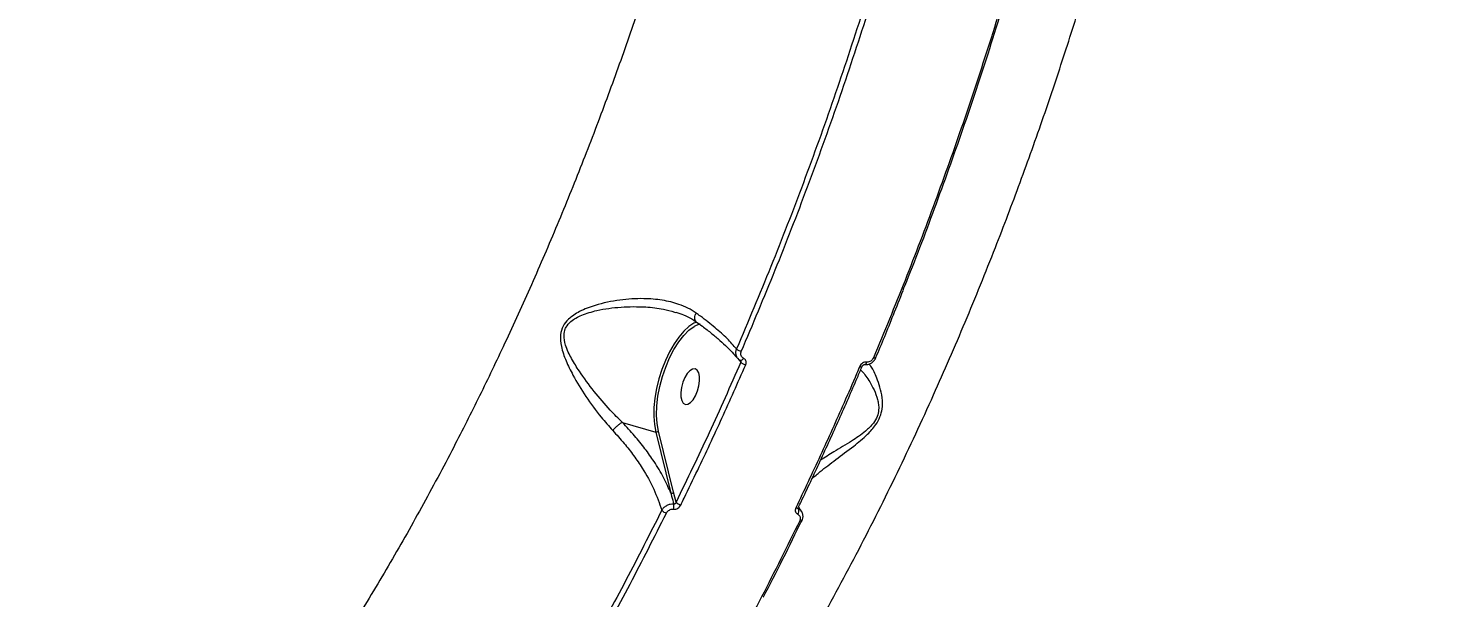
# Model space of a CAD drawing. Header units: millimetres. Extents: x -6328 to 5334, y -5037 to 4112.
# Drawn here: x -2690.8 to -2348.7, y -212.4 to -73.4 of the extents above; entities that cross this region are included whole.
import ezdxf

# ---------------------------------------------------------------- set-up
doc = ezdxf.new("R2010")
doc.units = ezdxf.units.MM
for name, color, linetype in [('DIKOM_ОБЪЕКТ', 7, 'Continuous'), ('DIKOM_РАЗМЕР_ЗОНА', 7, 'Continuous'), ('DIKOM_РАЗМЕР_ОБЪЕКТА', 7, 'Continuous')]:
    doc.layers.add(name, color=color, linetype=linetype)
doc.styles.add('style1', font='arial.ttf', dxfattribs={"width": 0.8})
doc.dimstyles.new('1-50', dxfattribs={"dimtxt": 300, "dimasz": 200, "dimexe": 100, "dimexo": 0, "dimgap": 100, "dimtad": 1, "dimtxsty": 'style1', "dimcen": 200, "dimclrd": 7, "dimclre": 7, "dimclrt": 7, "dimadec": 1, "dimazin": 2, "dimtfac": 1, "dimtmove": 0, "dimatfit": 2, "dimfxl": 0, "dimlwd": 25, "dimlwe": 18, "dimarcsym": 0})

# ---------------------------------------------------------------- blocks, each defined once
blk = doc.blocks.new('*D0')
at = {"layer": 'Defpoints', "color": 0, "transparency": 16777216}
for p in [(-3539.45, 760.32), (3333.52, 448.13), (3333.52, -4437.11)]:
    blk.add_point(p, dxfattribs=at)
at = {"layer": 'DIKOM_РАЗМЕР_ОБЪЕКТА', "color": 7, "lineweight": 18, "transparency": 16777216}
for p, q in [((-3539.45, 760.32), (-3539.45, -4537.11)), ((3333.52, 448.13), (3333.52, -4537.11))]:
    blk.add_line(p, q, dxfattribs=at)
at = {"layer": 'DIKOM_РАЗМЕР_ОБЪЕКТА', "color": 7, "lineweight": 25, "transparency": 16777216}
blk.add_line((-3339.45, -4437.11), (3133.52, -4437.11), dxfattribs=at)
at = {"layer": 'DIKOM_РАЗМЕР_ОБЪЕКТА', "color": 7, "transparency": 16777216}
for points in [[(-3339.45, -4403.77), (-3339.45, -4470.44), (-3539.45, -4437.11)], [(3133.52, -4403.77), (3133.52, -4470.44), (3333.52, -4437.11)]]:
    blk.add_solid(points, dxfattribs=at)
at = {"layer": 'DIKOM_РАЗМЕР_ОБЪЕКТА', "color": 7, "transparency": 16777216, "insert": (-102.96, -4183.94), "char_height": 300, "attachment_point": 5, "style": 'style1'}
blk.add_mtext('6900', dxfattribs=at)
blk = doc.blocks.new('*D1')
at = {"layer": 'Defpoints', "color": 0, "transparency": 16777216}
for p in [(-5040.91, 625.75), (5333.52, 448.13), (5333.52, -4936.78)]:
    blk.add_point(p, dxfattribs=at)
at = {"layer": 'DIKOM_РАЗМЕР_ЗОНА', "color": 7, "lineweight": 18, "transparency": 16777216}
for p, q in [((-5040.91, 625.75), (-5040.91, -5036.78)), ((5333.52, 448.13), (5333.52, -5036.78))]:
    blk.add_line(p, q, dxfattribs=at)
at = {"layer": 'DIKOM_РАЗМЕР_ЗОНА', "color": 7, "lineweight": 25, "transparency": 16777216}
blk.add_line((-4840.91, -4936.78), (5133.52, -4936.78), dxfattribs=at)
at = {"layer": 'DIKOM_РАЗМЕР_ЗОНА', "color": 7, "transparency": 16777216}
for points in [[(-4840.91, -4903.45), (-4840.91, -4970.11), (-5040.91, -4936.78)], [(5133.52, -4903.45), (5133.52, -4970.11), (5333.52, -4936.78)]]:
    blk.add_solid(points, dxfattribs=at)
at = {"layer": 'DIKOM_РАЗМЕР_ЗОНА', "color": 7, "transparency": 16777216, "insert": (-104.69, -4683.61), "char_height": 300, "attachment_point": 5, "style": 'style1'}
blk.add_mtext('10400', dxfattribs=at)
blk = doc.blocks.new('*D2')
at = {"layer": 'Defpoints', "color": 0, "transparency": 16777216}
for p in [(-5303.77, 2121.42), (-1621.11, 2121.42), (560.33, -2395.62)]:
    blk.add_point(p, dxfattribs=at)
at = {"layer": 'DIKOM_РАЗМЕР_ОБЪЕКТА', "color": 7, "lineweight": 18, "transparency": 16777216}
for p, q in [((-1621.11, 2121.42), (-5403.77, 2121.42)), ((560.33, -2395.62), (-5403.77, -2395.62))]:
    blk.add_line(p, q, dxfattribs=at)
at = {"layer": 'DIKOM_РАЗМЕР_ОБЪЕКТА', "color": 7, "lineweight": 25, "transparency": 16777216}
blk.add_line((-5303.77, -2195.62), (-5303.77, 1921.42), dxfattribs=at)
at = {"layer": 'DIKOM_РАЗМЕР_ОБЪЕКТА', "color": 7, "transparency": 16777216}
for points in [[(-5337.11, 1921.42), (-5270.44, 1921.42), (-5303.77, 2121.42)], [(-5337.11, -2195.62), (-5270.44, -2195.62), (-5303.77, -2395.62)]]:
    blk.add_solid(points, dxfattribs=at)
at = {"layer": 'DIKOM_РАЗМЕР_ОБЪЕКТА', "color": 7, "transparency": 16777216, "insert": (-5556.94, -137.1), "char_height": 300, "attachment_point": 5, "rotation": 90, "style": 'style1'}
blk.add_mtext('4500', dxfattribs=at)
blk = doc.blocks.new('*D3')
at = {"layer": 'Defpoints', "color": 0, "transparency": 16777216}
for p in [(-1814.92, 4111.71), (-5877.98, -3895.62), (33.33, -3895.62)]:
    blk.add_point(p, dxfattribs=at)
at = {"layer": 'DIKOM_РАЗМЕР_ЗОНА', "color": 7, "lineweight": 18, "transparency": 16777216}
for p, q in [((-1814.92, 4111.71), (-5977.98, 4111.71)), ((33.33, -3895.62), (-5977.98, -3895.62))]:
    blk.add_line(p, q, dxfattribs=at)
at = {"layer": 'DIKOM_РАЗМЕР_ЗОНА', "color": 7, "lineweight": 25, "transparency": 16777216}
blk.add_line((-5877.98, 3911.71), (-5877.98, -3695.62), dxfattribs=at)
at = {"layer": 'DIKOM_РАЗМЕР_ЗОНА', "color": 7, "transparency": 16777216}
for points in [[(-5911.31, 3911.71), (-5844.65, 3911.71), (-5877.98, 4111.71)], [(-5911.31, -3695.62), (-5844.65, -3695.62), (-5877.98, -3895.62)]]:
    blk.add_solid(points, dxfattribs=at)
at = {"layer": 'DIKOM_РАЗМЕР_ЗОНА', "color": 7, "transparency": 16777216, "insert": (-6131.15, 108.05), "char_height": 300, "attachment_point": 5, "rotation": 90, "style": 'style1'}
blk.add_mtext('8000', dxfattribs=at)

msp = doc.modelspace()

# ---------------------------------------------------------------- linework, layer by layer
at = {"layer": 'DIKOM_ОБЪЕКТ', "color": 7, "linetype": 'Continuous', "lineweight": 15}
for p, q in [((-2533.165, -142.65), (-2532.797, -142.748)), ((-2517.763, -153.872), (-2516.98, -154.909)), ((-2545.84, -169.576), (-2537.729, -171.911)), ((-2537.729, -171.911), (-2534.027, -186.833)), ((-2533.356, -186.615), (-2537.058, -171.694)), ((-2532.775, -189.02), (-2533.356, -186.615)), ((-2502.877, -190.703), (-2502.975, -190.571))]:
    msp.add_line(p, q, dxfattribs=at)
at = {"layer": 'DIKOM_ОБЪЕКТ', "color": 7, "linetype": 'Continuous', "lineweight": 15, "flags": 128}
for points in [[(-2527.806, -145.09), (-2528.396, -145.367), (-2529.637, -146.187), (-2530.88, -147.323), (-2532.099, -148.749), (-2533.266, -150.435), (-2534.357, -152.344), (-2535.347, -154.435), (-2536.216, -156.662), (-2536.945, -158.977), (-2537.517, -161.331), (-2537.92, -163.671), (-2538.146, -165.947), (-2538.19, -168.109), (-2538.05, -170.112), (-2537.729, -171.911)], [(-2537.058, -171.694), (-2537.381, -169.846), (-2537.508, -167.781), (-2537.437, -165.548), (-2537.17, -163.202), (-2536.713, -160.799), (-2536.077, -158.397), (-2535.278, -156.054), (-2534.334, -153.827), (-2533.269, -151.77), (-2532.108, -149.932), (-2530.879, -148.358), (-2529.613, -147.085), (-2528.339, -146.145), (-2528.29, -146.116)], [(-2528.29, -146.116), (-2527.089, -145.56), (-2526.925, -145.51)], [(-2517.078, -154.422), (-2517.007, -154.442), (-2516.902, -154.435), (-2516.786, -154.392), (-2516.665, -154.313), (-2516.544, -154.202), (-2516.427, -154.063), (-2516.319, -153.901)], [(-2484.611, -153.786), (-2484.457, -153.825), (-2484.321, -153.849), (-2484.208, -153.859), (-2484.121, -153.852), (-2484.065, -153.831), (-2484.045, -153.807)], [(-2484.045, -153.807), (-2484.041, -153.794), (-2484.04, -153.791)], [(-2530.501, -165.185), (-2529.896, -165.134), (-2529.244, -164.736), (-2528.597, -164.023), (-2528.007, -163.052), (-2527.523, -161.903), (-2527.184, -160.668), (-2527.017, -159.448), (-2527.035, -158.341), (-2527.238, -157.437), (-2527.608, -156.81), (-2528.116, -156.509), (-2528.721, -156.56), (-2529.373, -156.958), (-2530.02, -157.672), (-2530.609, -158.642), (-2531.093, -159.791), (-2531.433, -161.026), (-2531.6, -162.246), (-2531.581, -163.353), (-2531.379, -164.257), (-2531.009, -164.884), (-2530.501, -165.185)], [(-2487.963, -155.914), (-2487.803, -155.954), (-2487.663, -155.978), (-2487.548, -155.986), (-2487.462, -155.977), (-2487.408, -155.951), (-2487.392, -155.925)], [(-2486.272, -154.841), (-2486.316, -154.983), (-2486.369, -155.113), (-2486.428, -155.226), (-2486.493, -155.319), (-2486.56, -155.39), (-2486.63, -155.438), (-2486.699, -155.461), (-2486.766, -155.458)], [(-2503.564, -190.408), (-2503.404, -190.446), (-2503.262, -190.466), (-2503.144, -190.466), (-2503.053, -190.446), (-2502.994, -190.408), (-2502.975, -190.38)], [(-2502.609, -193.573), (-2502.454, -193.61), (-2502.316, -193.629), (-2502.199, -193.63), (-2502.108, -193.613), (-2502.046, -193.577), (-2502.024, -193.549)], [(-2502.024, -193.549), (-2502.015, -193.525), (-2502.015, -193.464)]]:
    msp.add_lwpolyline(points, dxfattribs=at)
at = {"layer": 'DIKOM_ОБЪЕКТ', "color": 7, "linetype": 'Continuous', "lineweight": 15}
for centre, radius, start, end in [((-2516.052, -149.259), 3.096, 230.39842, 254.97349), ((-2515.055, -152.733), 2.905, 228.50137, 255.36348), ((-2537.56, -171.289), 0.645, 254.80473, 321.11621), ((-2533.858, -186.21), 0.645, 254.80481, 321.1154), ((-2534.518, -189.449), 2.321, 221.83372, 255.0337), ((-2535.443, -190.01), 2.179, 340.84867, 12.20866), ((-2531.051, -187.531), 2.278, 220.81103, 255.46633), ((-2504.071, -191.168), 1.282, 320.15363, 21.27147)]:
    msp.add_arc(centre, radius, start, end, dxfattribs=at)
for points, knots in [([(-3154.951, -94.845), (-3150.949, -94.651), (-3143.099, -94.269), (-3130.532, -92.636), (-3117.51, -90.27), (-3103.818, -87.062), (-3089.256, -82.959), (-3075.644, -78.501), (-3063.193, -73.968), (-3052.679, -69.847), (-3042.328, -65.525), (-3032.162, -61.039), (-3021.847, -56.249), (-3009.156, -50.07), (-2994.001, -42.25), (-2976.493, -32.597), (-2959.458, -22.625), (-2942.976, -12.454), (-2927.686, -2.56), (-2913.129, 7.265), (-2899.58, 16.759), (-2886.303, 26.399), (-2871.884, 37.227), (-2856.639, 49.123), (-2840.647, 62.128), (-2826.075, 74.449), (-2812.434, 86.406), (-2799.938, 97.729), (-2787.885, 109.013), (-2774.996, 121.471), (-2761.624, 134.896), (-2747.894, 149.275), (-2735.654, 162.638), (-2724.439, 175.382), (-2714.38, 187.261), (-2704.883, 198.919), (-2695.912, 210.388), (-2687.277, 221.867), (-2681.871, 229.478), (-2679.165, 233.286)], [0, 0, 0, 0, 0.0321108, 0.0629807, 0.0939441, 0.1252643, 0.1566821, 0.189835, 0.2117861, 0.2337707, 0.2537041, 0.2736375, 0.2936718, 0.313706, 0.3466387, 0.3796847, 0.4118208, 0.4412262, 0.470712, 0.4960472, 0.5214337, 0.5455273, 0.5696649, 0.6018539, 0.6313075, 0.6608414, 0.6862174, 0.7116447, 0.7357766, 0.7599525, 0.7922219, 0.8217486, 0.8513558, 0.8767942, 0.9022838, 0.9264743, 0.9507088, 0.9753312, 1, 1, 1, 1]), ([(-2602.718, -347.994), (-2598.991, -345.088), (-2591.683, -339.389), (-2580.787, -329.571), (-2570.029, -318.939), (-2559.284, -307.271), (-2548.402, -294.392), (-2538.72, -281.93), (-2530.224, -270.222), (-2523.28, -260.135), (-2516.654, -250.026), (-2510.335, -239.932), (-2504.112, -229.53), (-2496.681, -216.537), (-2488.156, -200.722), (-2478.794, -182.031), (-2470.144, -163.452), (-2462.187, -145.12), (-2455.168, -127.804), (-2448.806, -111.042), (-2443.161, -95.205), (-2437.895, -79.457), (-2432.459, -62.111), (-2427.067, -43.469), (-2421.827, -23.556), (-2417.425, -5.092), (-2413.639, 12.477), (-2410.465, 28.823), (-2407.69, 44.834), (-2405.033, 62.221), (-2402.673, 80.598), (-2400.722, 99.868), (-2399.415, 117.416), (-2398.615, 133.831), (-2398.254, 148.857), (-2398.265, 163.343), (-2398.638, 177.334), (-2399.347, 191.099), (-2400.129, 200.002), (-2400.52, 204.458)], [0, 0, 0, 0, 0.0321108, 0.0629807, 0.0939441, 0.1252643, 0.1566821, 0.189835, 0.2117861, 0.2337707, 0.2537041, 0.2736375, 0.2936718, 0.313706, 0.3466387, 0.3796847, 0.4118208, 0.4412262, 0.470712, 0.4960472, 0.5214337, 0.5455273, 0.5696649, 0.6018539, 0.6313075, 0.6608414, 0.6862174, 0.7116447, 0.7357766, 0.7599525, 0.7922219, 0.8217486, 0.8513558, 0.8767942, 0.9022838, 0.9264743, 0.9507088, 0.9753312, 1, 1, 1, 1]), ([(-2502.216, 117.336), (-2502.782, 111.424), (-2503.914, 99.598), (-2506.212, 81.537), (-2508.954, 63.268), (-2512.199, 44.71), (-2515.928, 25.99), (-2520.16, 7.069), (-2524.87, -11.899), (-2529.729, -29.682), (-2534.613, -46.172), (-2539.445, -61.419), (-2544.568, -76.569), (-2549.997, -91.654), (-2555.712, -106.598), (-2561.723, -121.419), (-2568, -136.026), (-2574.334, -149.95), (-2580.669, -163.151), (-2587.42, -176.528), (-2594.83, -190.414), (-2602.926, -204.687), (-2611.889, -219.549), (-2621.756, -234.803), (-2631.343, -248.499), (-2639.86, -259.862), (-2647.755, -269.819), (-2656.266, -279.879), (-2665.391, -289.89), (-2675.311, -299.946), (-2686.017, -309.809), (-2696.55, -318.446), (-2706.147, -325.463), (-2714.796, -331.122), (-2723.423, -336.099), (-2731.991, -340.367), (-2740.493, -343.927), (-2748.899, -346.748), (-2757.224, -348.898), (-2762.667, -349.708), (-2765.393, -350.113)], [0, 0, 0, 0, 0.0277428, 0.0554856, 0.0835918, 0.1116979, 0.1402848, 0.1688716, 0.1978427, 0.2268138, 0.2503664, 0.2739191, 0.2976931, 0.3214671, 0.3455316, 0.3695961, 0.393891, 0.4181859, 0.4402547, 0.4623235, 0.4890861, 0.5158638, 0.5426264, 0.5757713, 0.6089163, 0.6309326, 0.652949, 0.6796477, 0.7063614, 0.7330602, 0.7661254, 0.7991906, 0.8241634, 0.8492229, 0.8742824, 0.8994293, 0.9244842, 0.9496267, 0.9747692, 1, 1, 1, 1]), ([(-2453.163, -66.884), (-2454.217, -70.286), (-2457.296, -80.227), (-2462.722, -96.591), (-2469.589, -115.898), (-2476.854, -135.026), (-2482.023, -147.527), (-2484.611, -153.786)], [0, 0, 0, 0, 0.1144542, 0.3345003, 0.5550756, 0.7772654, 1, 1, 1, 1]), ([(-2477.412, -137.314), (-2477.111, -136.579), (-2474.273, -129.643), (-2469.222, -116.143), (-2462.312, -96.828), (-2456.859, -80.371), (-2453.761, -70.372), (-2452.709, -66.979)], [0, 0, 0, 0, 0.0324237, 0.3060595, 0.581698, 0.8580123, 1, 1, 1, 1]), ([(-2487.37, -69.672), (-2489.649, -76.632), (-2494.215, -90.572), (-2501.683, -111.207), (-2509.568, -131.649), (-2515.204, -144.973), (-2518.026, -151.645)], [0, 0, 0, 0, 0.2482527, 0.4971938, 0.7482409, 1, 1, 1, 1]), ([(-2516.855, -152.25), (-2514.066, -145.657), (-2508.479, -132.453), (-2500.605, -112.067), (-2493.077, -91.294), (-2488.448, -77.166), (-2486.131, -70.093)], [0, 0, 0, 0, 0.2482522, 0.497193, 0.7482405, 1, 1, 1, 1]), ([(-2527.874, -142.887), (-2528.521, -142.473), (-2529.827, -141.637), (-2532.564, -140.518), (-2536.143, -139.646), (-2541.001, -139.254), (-2546.543, -139.591), (-2551.871, -140.691), (-2556.122, -142.304), (-2558.827, -144.038), (-2560.435, -146.067), (-2561.102, -148.408), (-2560.797, -151.324), (-2559.65, -154.592), (-2557.642, -158.662), (-2554.785, -163.299), (-2551.475, -167.885), (-2549.159, -170.486), (-2548.213, -171.549)], [0, 0, 0, 0, 0.0400994, 0.0808883, 0.149972, 0.2211627, 0.3125707, 0.4066966, 0.4681058, 0.5184496, 0.5509518, 0.5857536, 0.6308473, 0.6885498, 0.7478282, 0.8397944, 0.9345761, 1, 1, 1, 1]), ([(-2484.069, -153.779), (-2484.067, -153.775), (-2482.595, -150.339), (-2480.358, -144.885), (-2478.176, -139.388), (-2477.388, -137.402)], [0, 0, 0, 0, 0.0007089, 0.638785, 1, 1, 1, 1]), ([(-2545.848, -169.576), (-2545.849, -169.575), (-2546.853, -168.614), (-2549.231, -166.172), (-2552.815, -161.981), (-2555.964, -157.761), (-2558.303, -154.011), (-2559.706, -151.088), (-2560.229, -148.579), (-2559.936, -147.082), (-2559.402, -145.949), (-2558.55, -144.973), (-2557.178, -144.06), (-2555.082, -143.065), (-2551.41, -142.017), (-2546.135, -141.3), (-2540.677, -141.296), (-2536.287, -141.742), (-2534.049, -142.393), (-2533.165, -142.65)], [0, 0, 0, 0, 0.0000668, 0.0746999, 0.1800893, 0.2884043, 0.3531459, 0.419028, 0.466687, 0.4939934, 0.502063, 0.5351824, 0.5617632, 0.5891085, 0.6573926, 0.7619165, 0.869065, 0.9483362, 1, 1, 1, 1]), ([(-2532.791, -142.701), (-2532.167, -142.901), (-2530.799, -143.338), (-2529.152, -144.124), (-2528.228, -144.782), (-2527.891, -145.022)], [0, 0, 0, 0, 0.3480771, 0.7622027, 1, 1, 1, 1]), ([(-2527.865, -144.991), (-2527.966, -144.888), (-2528.17, -144.68), (-2528.239, -144.111), (-2528.132, -143.525), (-2527.975, -143.105), (-2527.893, -142.928), (-2527.874, -142.887)], [0, 0, 0, 0, 0.2642608, 0.5339078, 0.8035557, 0.955101, 1, 1, 1, 1]), ([(-2518.026, -151.645), (-2518.752, -150.818), (-2520.218, -149.147), (-2523.208, -146.448), (-2525.869, -144.337), (-2527.524, -143.14), (-2527.874, -142.887)], [0, 0, 0, 0, 0.2991599, 0.6039868, 0.9163485, 1, 1, 1, 1]), ([(-2527.898, -144.992), (-2527.37, -145.368), (-2526.024, -146.327), (-2524.078, -147.857), (-2522.051, -149.564), (-2520.271, -151.222), (-2518.866, -152.656), (-2518.174, -153.49), (-2517.894, -153.827)], [0, 0, 0, 0, 0.120897, 0.308201, 0.4963656, 0.6847817, 0.8724918, 1, 1, 1, 1]), ([(-2518.026, -151.645), (-2518.05, -151.701), (-2518.178, -152.006), (-2518.281, -152.587), (-2518.191, -153.29), (-2517.943, -153.636), (-2517.835, -153.787)], [0, 0, 0, 0, 0.0748187, 0.4081366, 0.7414456, 1, 1, 1, 1]), ([(-2517.806, -153.834), (-2517.646, -154.021), (-2517.437, -154.265), (-2517.139, -154.376), (-2517.068, -154.402)], [0, 0, 0, 0, 0.7626827, 1, 1, 1, 1]), ([(-2516.319, -153.901), (-2516.446, -153.824), (-2516.699, -153.668), (-2516.927, -153.278), (-2517.006, -152.826), (-2516.944, -152.469), (-2516.869, -152.284), (-2516.855, -152.25)], [0, 0, 0, 0, 0.236408, 0.4729314, 0.7098822, 0.9468304, 1, 1, 1, 1]), ([(-2515.789, -155.544), (-2515.774, -155.51), (-2515.699, -155.324), (-2515.637, -154.97), (-2515.715, -154.52), (-2515.941, -154.133), (-2516.193, -153.979), (-2516.319, -153.901)], [0, 0, 0, 0, 0.0545852, 0.2913569, 0.527817, 0.7639702, 1, 1, 1, 1]), ([(-2486.652, -155.436), (-2486.493, -155.453), (-2486.063, -155.499), (-2485.356, -155.255), (-2484.653, -154.76), (-2484.215, -154.228), (-2484.089, -153.876), (-2484.062, -153.799)], [0, 0, 0, 0, 0.1480978, 0.3998827, 0.6581796, 0.9251106, 1, 1, 1, 1]), ([(-2484.611, -153.786), (-2484.693, -153.942), (-2484.858, -154.255), (-2485.269, -154.613), (-2485.738, -154.826), (-2486.083, -154.861), (-2486.253, -154.843), (-2486.272, -154.841)], [0, 0, 0, 0, 0.2486747, 0.49752, 0.7389377, 0.9703205, 1, 1, 1, 1]), ([(-2516.98, -154.909), (-2519.536, -160.687), (-2524.655, -172.255), (-2530.067, -183.427), (-2532.775, -189.02)], [0, 0, 0, 0, 0.4994501, 1, 1, 1, 1]), ([(-2531.623, -189.736), (-2531.346, -189.171), (-2529.959, -186.345), (-2526.568, -179.316), (-2521.524, -168.533), (-2517.701, -159.876), (-2515.789, -155.544)], [0, 0, 0, 0, 0.0507678, 0.2538476, 0.6266954, 1, 1, 1, 1]), ([(-2517.081, -154.422), (-2517.077, -154.423), (-2517.045, -154.435), (-2517.037, -154.449), (-2517.031, -154.461)], [0, 0, 0, 0, 0.1290279, 1, 1, 1, 1]), ([(-2517.033, -154.462), (-2517.011, -154.493), (-2516.959, -154.565), (-2516.936, -154.712), (-2516.952, -154.833), (-2516.975, -154.897), (-2516.98, -154.909)], [0, 0, 0, 0, 0.2541143, 0.5881971, 0.9228671, 1, 1, 1, 1]), ([(-2487.963, -155.914), (-2488.217, -156.51), (-2489.487, -159.489), (-2492.66, -166.802), (-2497.568, -177.764), (-2501.565, -186.192), (-2503.564, -190.408)], [0, 0, 0, 0, 0.0507693, 0.253855, 0.6266991, 1, 1, 1, 1]), ([(-2502.982, -190.377), (-2502.748, -189.896), (-2500.919, -186.142), (-2497.584, -178.971), (-2492.997, -168.855), (-2489.606, -161.159), (-2487.777, -156.81), (-2487.402, -155.921)], [0, 0, 0, 0, 0.0430349, 0.3365072, 0.6305959, 0.9244151, 1, 1, 1, 1]), ([(-2499.633, -183.295), (-2498.973, -182.724), (-2497.283, -181.262), (-2493.817, -178.632), (-2490.378, -176.096), (-2487.734, -173.97), (-2485.86, -172.301), (-2484.135, -170.391), (-2482.938, -168.225), (-2482.342, -165.908), (-2482.43, -163.41), (-2483.016, -160.91), (-2483.955, -158.346), (-2484.903, -156.325), (-2485.488, -155.539), (-2485.66, -155.307)], [0, 0, 0, 0, 0.0800328, 0.2049911, 0.3336676, 0.3824524, 0.4318174, 0.4970687, 0.5435402, 0.5898692, 0.6638352, 0.7431774, 0.8242344, 0.9480509, 1, 1, 1, 1]), ([(-2487.763, -156.774), (-2487.632, -156.898), (-2486.93, -157.559), (-2485.763, -159.27), (-2484.455, -161.604), (-2483.703, -163.485), (-2483.365, -165.156), (-2483.306, -166.521), (-2483.631, -168.125), (-2484.739, -170.032), (-2486.413, -171.626), (-2488.245, -172.994), (-2490.866, -174.73), (-2494.124, -176.651), (-2496.449, -178.095), (-2497.503, -178.75)], [0, 0, 0, 0, 0.0344713, 0.1848264, 0.2767846, 0.3701185, 0.4105212, 0.4517793, 0.5005724, 0.5490836, 0.61974, 0.6750608, 0.7312481, 0.8782377, 1, 1, 1, 1]), ([(-2486.272, -154.841), (-2486.449, -154.84), (-2486.791, -154.838), (-2487.291, -155.076), (-2487.71, -155.437), (-2487.879, -155.755), (-2487.963, -155.914)], [0, 0, 0, 0, 0.2592201, 0.5021627, 0.7511322, 1, 1, 1, 1]), ([(-2487.39, -155.93), (-2487.386, -155.918), (-2487.361, -155.846), (-2487.271, -155.719), (-2487.127, -155.583), (-2486.972, -155.495), (-2486.839, -155.459), (-2486.76, -155.458), (-2486.741, -155.463), (-2486.737, -155.464)], [0, 0, 0, 0, 0.0476426, 0.2667502, 0.4457862, 0.6266337, 0.7942208, 0.9606943, 1, 1, 1, 1]), ([(-2545.848, -169.576), (-2546.02, -169.663), (-2546.363, -169.836), (-2546.994, -170.309), (-2547.604, -170.862), (-2548.004, -171.294), (-2548.184, -171.513), (-2548.213, -171.549)], [0, 0, 0, 0, 0.2440021, 0.4880042, 0.7320067, 0.9571012, 1, 1, 1, 1]), ([(-2545.84, -169.576), (-2545.842, -169.576), (-2545.844, -169.575), (-2545.847, -169.576), (-2545.848, -169.576), (-2545.848, -169.576)], [0, 0, 0, 0, 0.5019097, 0.9101308, 1, 1, 1, 1]), ([(-2534.027, -186.833), (-2534.593, -185.566), (-2535.733, -183.017), (-2537.918, -179.368), (-2540.31, -175.96), (-2542.866, -172.752), (-2544.83, -170.656), (-2545.84, -169.576)], [0, 0, 0, 0, 0.2198974, 0.4427753, 0.6236712, 0.8062571, 1, 1, 1, 1]), ([(-2548.213, -171.549), (-2547.269, -172.585), (-2545.445, -174.588), (-2543.064, -177.666), (-2540.529, -181.398), (-2538.007, -185.914), (-2536.839, -189.288), (-2536.247, -190.997)], [0, 0, 0, 0, 0.164794, 0.3184402, 0.4735199, 0.7333093, 1, 1, 1, 1]), ([(-2534.027, -186.833), (-2533.964, -187.064), (-2533.717, -187.968), (-2533.486, -188.875), (-2533.314, -189.549)], [0, 0, 0, 0, 0.2563729, 1, 1, 1, 1]), ([(-2536.247, -190.997), (-2539.138, -196.718), (-2544.926, -208.175), (-2553.989, -224.759), (-2563.329, -240.87), (-2571.375, -253.919), (-2576.319, -261.49), (-2577.998, -264.059)], [0, 0, 0, 0, 0.2200464, 0.4406219, 0.6628116, 0.885546, 1, 1, 1, 1]), ([(-2533.314, -189.549), (-2533.35, -189.545), (-2533.638, -189.511), (-2534.227, -189.548), (-2535.041, -189.835), (-2535.776, -190.332), (-2536.091, -190.776), (-2536.247, -190.997)], [0, 0, 0, 0, 0.0333396, 0.2664399, 0.5082689, 0.7552684, 1, 1, 1, 1]), ([(-2535.117, -191.691), (-2535.028, -191.545), (-2534.849, -191.251), (-2534.418, -190.92), (-2533.934, -190.727), (-2533.58, -190.7), (-2533.407, -190.722), (-2533.385, -190.725)], [0, 0, 0, 0, 0.2478617, 0.4958964, 0.7364511, 0.9670336, 1, 1, 1, 1]), ([(-2533.385, -190.725), (-2533.365, -190.727), (-2533.19, -190.75), (-2532.83, -190.723), (-2532.335, -190.524), (-2531.896, -190.185), (-2531.714, -189.886), (-2531.623, -189.736)], [0, 0, 0, 0, 0.0299153, 0.261791, 0.5039481, 0.7520215, 1, 1, 1, 1]), ([(-2532.775, -189.02), (-2532.799, -189.093), (-2532.847, -189.236), (-2532.974, -189.411), (-2533.118, -189.519), (-2533.23, -189.549), (-2533.29, -189.551), (-2533.307, -189.55), (-2533.314, -189.549)], [0, 0, 0, 0, 0.2725665, 0.5325862, 0.7667508, 0.9319469, 0.9740885, 1, 1, 1, 1]), ([(-2503.564, -190.408), (-2503.578, -190.438), (-2503.658, -190.612), (-2503.731, -190.951), (-2503.669, -191.385), (-2503.457, -191.761), (-2503.21, -191.913), (-2503.087, -191.989)], [0, 0, 0, 0, 0.0489193, 0.2870857, 0.5249643, 0.7625368, 1, 1, 1, 1]), ([(-2503.005, -190.602), (-2503.005, -190.602), (-2503.017, -190.592), (-2503.018, -190.586), (-2503.021, -190.482), (-2502.984, -190.406), (-2502.973, -190.383)], [0, 0, 0, 0, 0.0109571, 0.5581946, 0.8649777, 1, 1, 1, 1]), ([(-2502.877, -190.703), (-2502.92, -190.68), (-2502.972, -190.654), (-2502.997, -190.607), (-2503.002, -190.6)], [0, 0, 0, 0, 0.8403387, 1, 1, 1, 1]), ([(-2502.146, -191.385), (-2502.191, -191.298), (-2502.348, -190.997), (-2502.657, -190.825), (-2502.877, -190.703)], [0, 0, 0, 0, 0.2902901, 1, 1, 1, 1]), ([(-2502.103, -191.326), (-2502.277, -191.088), (-2502.596, -190.652), (-2502.779, -190.294), (-2502.863, -190.131)], [0, 0, 0, 0, 0.5449684, 1, 1, 1, 1]), ([(-2502.053, -193.535), (-2501.961, -193.336), (-2501.756, -192.894), (-2501.756, -192.109), (-2501.992, -191.627), (-2502.113, -191.379)], [0, 0, 0, 0, 0.2831395, 0.6313204, 1, 1, 1, 1]), ([(-2576.963, -264.921), (-2575.28, -262.346), (-2570.364, -254.818), (-2562.361, -241.843), (-2553.034, -225.77), (-2543.909, -209.089), (-2538.05, -197.495), (-2535.117, -191.691)], [0, 0, 0, 0, 0.1144547, 0.3345006, 0.5550758, 0.7772655, 1, 1, 1, 1]), ([(-2502.609, -193.573), (-2505.684, -199.794), (-2511.843, -212.255), (-2521.539, -230.26), (-2531.543, -247.795), (-2538.469, -258.914), (-2541.936, -264.481)], [0, 0, 0, 0, 0.2482503, 0.4971899, 0.7482385, 1, 1, 1, 1]), ([(-2511.513, -212.236), (-2511.495, -212.202), (-2508.229, -206.118), (-2505.13, -199.73), (-2502.049, -193.379)], [0, 0, 0, 0, 0.0055282, 1, 1, 1, 1]), ([(-2503.087, -191.989), (-2502.963, -192.065), (-2502.716, -192.218), (-2502.502, -192.595), (-2502.441, -193.031), (-2502.516, -193.369), (-2502.596, -193.543), (-2502.609, -193.573)], [0, 0, 0, 0, 0.2376974, 0.4754976, 0.7137247, 0.9520118, 1, 1, 1, 1])]:
    msp.add_open_spline(points, degree=3, knots=knots, dxfattribs=at)

# ---------------------------------------------------------------- dimensions: what is measured, and where the dimension line sits
at = {"layer": 'DIKOM_РАЗМЕР_ЗОНА'}
dim = msp.add_linear_dim(base=(-5877.98, -3895.616), p1=(-1814.925, 4111.709), p2=(33.33, -3895.616), angle=90, text='8000', dimstyle='1-50', dxfattribs=at)
dim.commit()
dim.dimension.update_dxf_attribs({"geometry": '*D3', "text_midpoint": (-5877.98, 108.046), "dimtype": 160})
dim = msp.add_linear_dim(base=(5333.521, -4936.782), p1=(-5040.908, 625.746), p2=(5333.521, 448.128), text='10400', dimstyle='1-50', dxfattribs=at)
dim.commit()
dim.dimension.update_dxf_attribs({"geometry": '*D1', "text_midpoint": (-104.69, -4936.782), "dimtype": 160})
at = {"layer": 'DIKOM_РАЗМЕР_ОБЪЕКТА'}
dim = msp.add_linear_dim(base=(-5303.773, 2121.419), p1=(560.33, -2395.616), p2=(-1621.109, 2121.419), angle=90, text='4500', dimstyle='1-50', dxfattribs=at)
dim.commit()
dim.dimension.update_dxf_attribs({"geometry": '*D2', "text_midpoint": (-5303.773, -137.099), "dimtype": 160})
dim = msp.add_linear_dim(base=(3333.521, -4437.108), p1=(-3539.449, 760.323), p2=(3333.521, 448.128), text='6900', dimstyle='1-50', dxfattribs=at)
dim.commit()
dim.dimension.update_dxf_attribs({"geometry": '*D0', "text_midpoint": (-102.964, -4437.108), "dimtype": 160})

doc.saveas('drawing.dxf')
